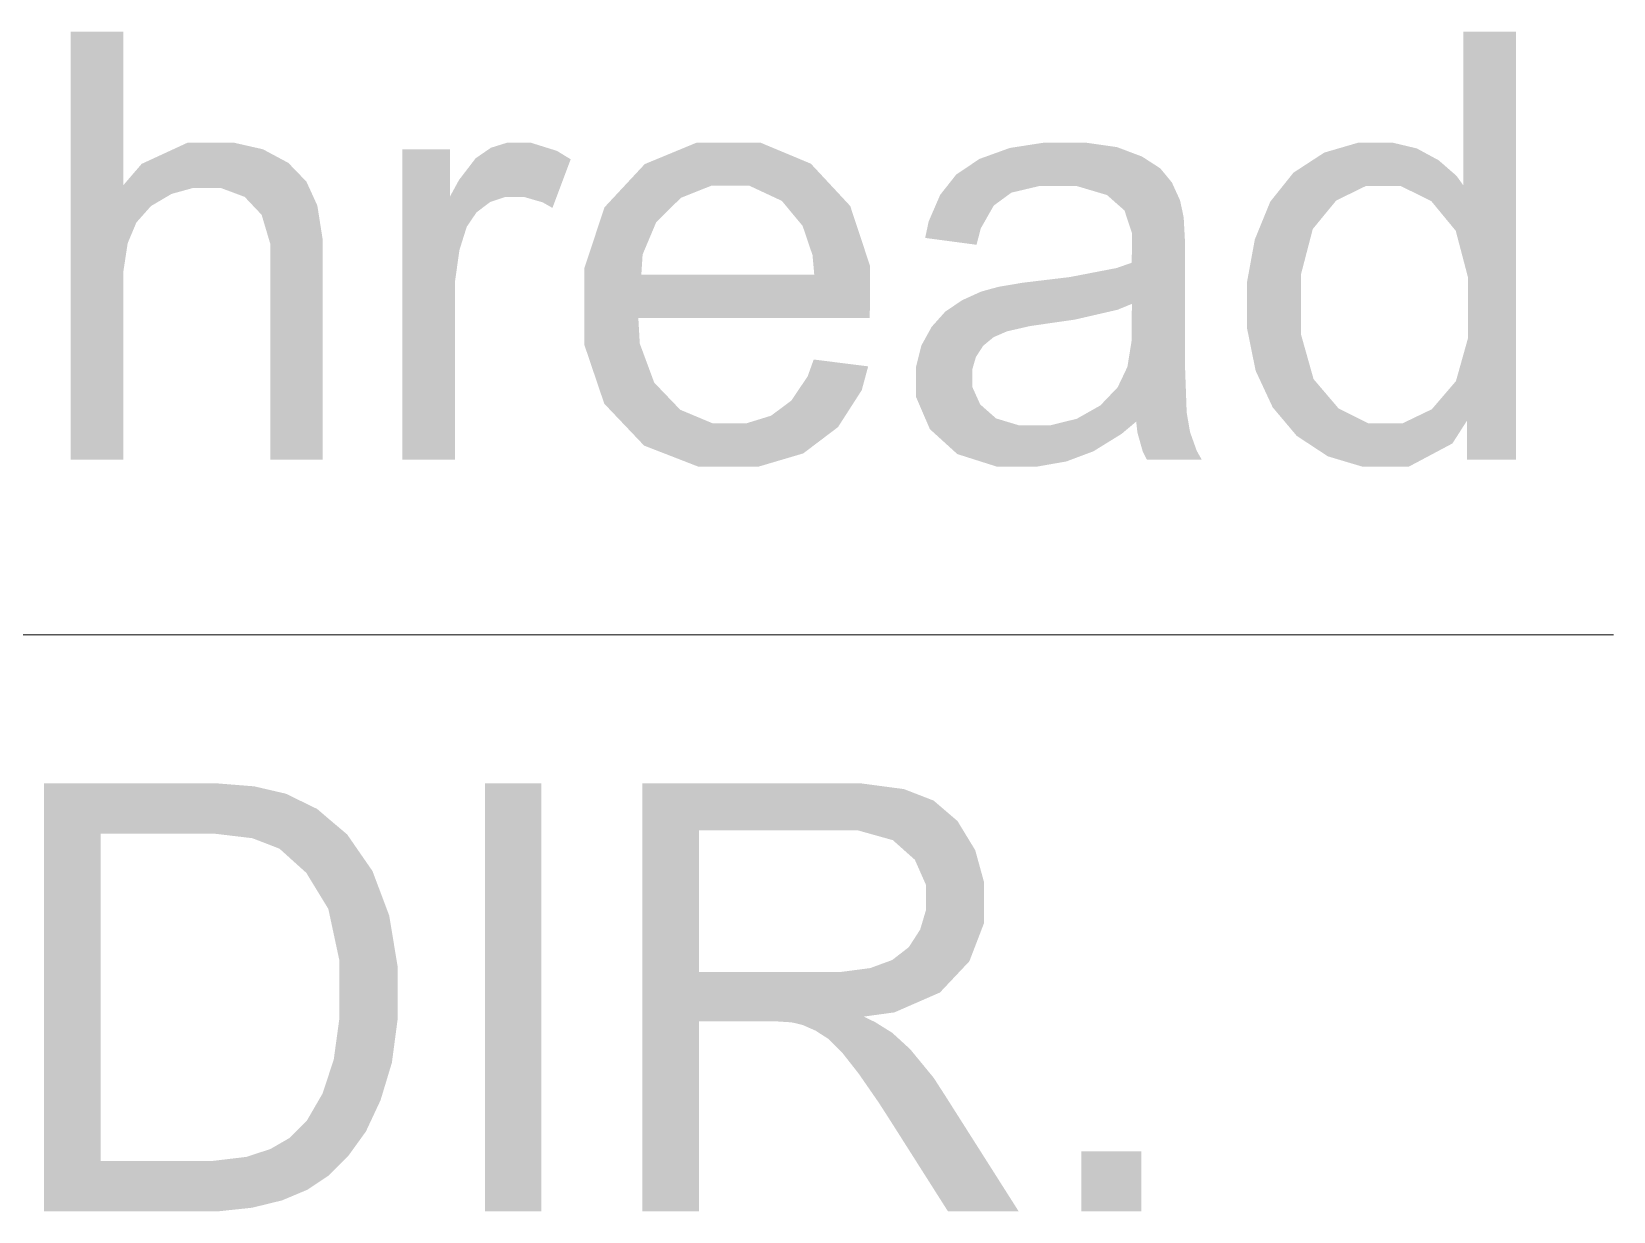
# Model space of a CAD drawing. Header units: millimetres. Extents: x 2 to 579, y 1 to 405.
# Drawn here: x 263.167 to 268.155, y 113.092 to 116.813 of the extents above; entities that cross this region are included whole.
import ezdxf

# ---------------------------------------------------------------- set-up
doc = ezdxf.new("R2010")
doc.units = ezdxf.units.MM
doc.linetypes.add('XKITLINE00', pattern=[0])
doc.layers.add('LinkedObject', color=7, linetype='Continuous', lineweight=0)

# ---------------------------------------------------------------- blocks, each defined once
blk = doc.blocks.new('*A4')
at = {"layer": 'LinkedObject'}
for points in [[(263.4562, 116.8128), (263.2902, 115.4628), (263.2902, 116.8128)], [(263.4562, 116.3283), (263.2902, 115.4628), (263.4562, 116.8128)], [(267.8478, 116.8128), (267.6817, 116.3282), (267.6817, 116.8128)], [(267.8478, 116.8128), (267.6966, 116.0375), (267.6817, 116.3282)], [(267.6966, 116.0375), (267.8478, 116.8128), (267.8478, 115.4628)], [(263.6601, 116.4631), (263.4562, 116.3283), (263.5141, 116.3957)], [(263.7482, 116.4631), (263.4562, 116.3283), (263.6601, 116.4631)], [(263.6772, 116.32), (263.4562, 116.3283), (263.7482, 116.4631)], [(263.6772, 116.32), (263.7482, 116.4631), (263.7139, 116.32)], [(263.7139, 116.32), (263.7482, 116.4631), (263.7629, 116.32)], [(263.7482, 116.4631), (263.8388, 116.2917), (263.7629, 116.32)], [(263.8024, 116.4631), (263.8388, 116.2917), (263.7482, 116.4631)], [(263.8966, 116.4417), (263.8388, 116.2917), (263.8024, 116.4631)], [(263.9365, 116.4203), (263.8388, 116.2917), (263.8966, 116.4417)], [(263.9365, 116.4203), (263.8656, 116.2634), (263.8388, 116.2917)], [(263.9765, 116.3989), (263.8656, 116.2634), (263.9365, 116.4203)], [(264.3364, 116.4415), (264.4863, 116.2926), (264.3364, 115.4628)], [(264.4863, 116.2926), (264.3364, 116.4415), (264.4863, 116.4415)], [(264.5913, 116.4299), (264.4863, 116.2926), (264.5672, 116.4133)], [(264.6615, 116.2917), (264.4863, 116.2926), (264.5913, 116.4299)], [(264.6154, 116.4465), (264.6885, 116.2917), (264.5913, 116.4299)], [(264.5913, 116.4299), (264.6885, 116.2917), (264.6615, 116.2917)], [(264.6684, 116.4631), (264.6885, 116.2917), (264.6154, 116.4465)], [(264.6973, 116.4631), (264.6885, 116.2917), (264.6684, 116.4631)], [(264.6973, 116.4631), (264.7187, 116.2917), (264.6885, 116.2917)], [(264.8238, 116.4366), (264.6973, 116.4631), (264.739, 116.4631)], [(264.867, 116.4101), (264.6973, 116.4631), (264.8238, 116.4366)], [(264.7791, 116.2742), (264.6973, 116.4631), (264.867, 116.4101)], [(264.7187, 116.2917), (264.6973, 116.4631), (264.7791, 116.2742)], [(265.2652, 116.4631), (265.0371, 116.3269), (265.1005, 116.395)], [(265.3663, 116.4631), (265.0371, 116.3269), (265.2652, 116.4631)], [(265.3104, 116.3268), (265.0371, 116.3269), (265.3663, 116.4631)], [(265.3104, 116.3268), (265.3663, 116.4631), (265.3675, 116.3268)], [(265.3663, 116.4631), (265.4305, 116.3268), (265.3675, 116.3268)], [(265.6243, 116.3963), (265.3663, 116.4631), (265.4643, 116.4631)], [(265.6864, 116.3296), (265.3663, 116.4631), (265.6243, 116.3963)], [(265.533, 116.2789), (265.3663, 116.4631), (265.6864, 116.3296)], [(265.4305, 116.3268), (265.3663, 116.4631), (265.533, 116.2789)], [(266.2039, 116.4286), (266.2568, 116.305), (266.156, 116.4113)], [(266.3627, 116.4631), (266.2039, 116.4286), (266.2518, 116.4459)], [(266.343, 116.3254), (266.2039, 116.4286), (266.3627, 116.4631)], [(266.2568, 116.305), (266.2039, 116.4286), (266.343, 116.3254)], [(266.343, 116.3254), (266.3627, 116.4631), (266.4014, 116.3254)], [(266.4014, 116.3254), (266.3627, 116.4631), (266.464, 116.3254)], [(266.4258, 116.4631), (266.464, 116.3254), (266.3627, 116.4631)], [(266.5901, 116.4484), (266.4258, 116.4631), (266.4884, 116.4631)], [(266.6293, 116.4336), (266.4258, 116.4631), (266.5901, 116.4484)], [(266.5582, 116.2974), (266.4258, 116.4631), (266.6293, 116.4336)], [(266.464, 116.3254), (266.4258, 116.4631), (266.5582, 116.2974)], [(266.5582, 116.2974), (266.6293, 116.4336), (266.5899, 116.2694)], [(266.5899, 116.2694), (266.6293, 116.4336), (266.6134, 116.2487)], [(266.6293, 116.4336), (266.6368, 116.1775), (266.6134, 116.2487)], [(266.7444, 116.3595), (266.6368, 116.1775), (266.6293, 116.4336)], [(266.7259, 116.3818), (266.6293, 116.4336), (266.6684, 116.4189)], [(266.7444, 116.3595), (266.6293, 116.4336), (266.7259, 116.3818)], [(267.2434, 116.4313), (267.3735, 116.3254), (267.1947, 116.3996)], [(267.3523, 116.4631), (267.3735, 116.3254), (267.2434, 116.4313)], [(267.4125, 116.4631), (267.3735, 116.3254), (267.3523, 116.4631)], [(267.3735, 116.3254), (267.4125, 116.4631), (267.4287, 116.3254)], [(267.4125, 116.4631), (267.4853, 116.3254), (267.4287, 116.3254)], [(267.4566, 116.4631), (267.4853, 116.3254), (267.4125, 116.4631)], [(267.5352, 116.4444), (267.4853, 116.3254), (267.4566, 116.4631)], [(267.5696, 116.4257), (267.4853, 116.3254), (267.5352, 116.4444)], [(267.5696, 116.4257), (267.5806, 116.2785), (267.4853, 116.3254)], [(267.6041, 116.407), (267.5806, 116.2785), (267.5696, 116.4257)], [(263.8656, 116.2634), (263.9765, 116.3989), (263.8924, 116.2351)], [(263.8924, 116.2351), (263.9765, 116.3989), (264.0509, 116.3019)], [(264.0509, 116.3019), (263.9765, 116.3989), (264.0336, 116.3397)], [(264.5672, 116.4133), (264.4863, 116.2926), (264.5147, 116.3447)], [(264.7791, 116.2742), (264.867, 116.4101), (264.8094, 116.2567)], [(266.156, 116.4113), (266.2568, 116.305), (266.0828, 116.3621)], [(267.146, 116.3678), (267.2441, 116.2353), (267.073, 116.2764)], [(267.2812, 116.2803), (267.146, 116.3678), (267.1947, 116.3996)], [(267.2441, 116.2353), (267.146, 116.3678), (267.2812, 116.2803)], [(267.1947, 116.3996), (267.3735, 116.3254), (267.2812, 116.2803)], [(267.6601, 116.3582), (267.5806, 116.2785), (267.6041, 116.407)], [(263.4562, 116.0553), (263.2902, 115.4628), (263.4562, 116.3283)], [(263.4562, 116.0553), (263.4562, 116.3283), (263.47, 116.1455)], [(263.47, 116.1455), (263.4562, 116.3283), (263.4837, 116.1782)], [(263.4837, 116.1782), (263.4562, 116.3283), (263.4975, 116.2109)], [(263.4975, 116.2109), (263.4562, 116.3283), (263.5435, 116.2627)], [(263.5435, 116.2627), (263.4562, 116.3283), (263.5759, 116.2818)], [(263.5759, 116.2818), (263.4562, 116.3283), (263.6082, 116.3009)], [(263.6082, 116.3009), (263.4562, 116.3283), (263.6772, 116.32)], [(265.0371, 116.3269), (264.9102, 116.0672), (264.9736, 116.2587)], [(265.1368, 116.2121), (264.9102, 116.0672), (265.0371, 116.3269)], [(265.0371, 116.3269), (265.1757, 116.2503), (265.1368, 116.2121)], [(265.1757, 116.2503), (265.0371, 116.3269), (265.2145, 116.2886)], [(265.2145, 116.2886), (265.0371, 116.3269), (265.3104, 116.3268)], [(265.533, 116.2789), (265.6864, 116.3296), (265.5726, 116.231)], [(265.6864, 116.3296), (265.5983, 116.2002), (265.5726, 116.231)], [(265.5983, 116.2002), (265.6864, 116.3296), (265.6296, 116.1077)], [(265.6296, 116.1077), (265.6864, 116.3296), (265.8106, 116.0749)], [(265.8106, 116.0749), (265.6864, 116.3296), (265.7485, 116.2628)], [(266.0575, 116.3301), (265.9848, 116.1621), (266.0322, 116.2981)], [(266.2012, 116.2643), (265.9848, 116.1621), (266.0575, 116.3301)], [(266.0828, 116.3621), (266.2568, 116.305), (266.0575, 116.3301)], [(266.2012, 116.2643), (266.0575, 116.3301), (266.229, 116.2847)], [(266.229, 116.2847), (266.0575, 116.3301), (266.2568, 116.305)], [(266.7628, 116.3371), (266.6368, 116.1775), (266.7444, 116.3595)], [(266.7885, 116.2807), (266.6368, 116.1775), (266.7628, 116.3371)], [(267.6817, 116.3282), (267.5806, 116.2785), (267.6601, 116.3582)], [(267.5806, 116.2785), (267.6817, 116.3282), (267.6192, 116.2316)], [(267.6192, 116.2316), (267.6817, 116.3282), (267.6579, 116.1847)], [(267.6817, 116.3282), (267.6966, 116.0375), (267.6579, 116.1847)], [(264.0509, 116.3019), (263.9193, 116.1446), (263.8924, 116.2351)], [(264.0681, 116.2641), (263.9193, 116.1446), (264.0509, 116.3019)], [(264.3364, 115.4628), (264.4863, 116.2926), (264.5025, 115.4628)], [(264.4863, 116.2926), (264.5025, 115.9748), (264.5025, 115.4628)], [(264.5025, 115.9748), (264.4863, 116.2926), (264.5025, 116.0273)], [(264.5025, 116.0273), (264.4863, 116.2926), (264.5162, 116.124)], [(264.5162, 116.124), (264.4863, 116.2926), (264.53, 116.1682)], [(264.53, 116.1682), (264.4863, 116.2926), (264.5392, 116.1973)], [(264.5392, 116.1973), (264.4863, 116.2926), (264.5699, 116.2426)], [(264.5699, 116.2426), (264.4863, 116.2926), (264.5914, 116.259)], [(264.5914, 116.259), (264.4863, 116.2926), (264.6129, 116.2753)], [(264.6129, 116.2753), (264.4863, 116.2926), (264.6615, 116.2917)], [(266.0322, 116.2981), (265.9848, 116.1621), (265.9958, 116.2141)], [(266.7959, 116.2466), (266.6368, 116.1775), (266.7885, 116.2807)], [(267.073, 116.2764), (267.2441, 116.2353), (267.0486, 116.2168)], [(264.0853, 116.1545), (263.9193, 116.1446), (264.0681, 116.2641)], [(266.1601, 116.1922), (265.9848, 116.1621), (266.2012, 116.2643)], [(266.6363, 116.1008), (266.8001, 116.2255), (266.6359, 116.0838)], [(266.6359, 116.0838), (266.8001, 116.2255), (266.6368, 115.9542)], [(266.6368, 116.1224), (266.8001, 116.2255), (266.6363, 116.1008)], [(266.6368, 116.1775), (266.7959, 116.2466), (266.8001, 116.2255)], [(266.6368, 116.1775), (266.8001, 116.2255), (266.6368, 116.1269)], [(266.6368, 116.1269), (266.8001, 116.2255), (266.6368, 116.1224)], [(266.8042, 116.149), (266.6368, 115.9542), (266.8001, 116.2255)], [(267.0486, 116.2168), (267.2441, 116.2353), (267.2071, 116.1902)], [(265.0938, 116.1099), (264.9102, 116.0672), (265.1368, 116.2121)], [(265.9848, 116.1621), (266.1601, 116.1922), (266.1468, 116.1405)], [(267.0486, 116.2168), (267, 115.9512), (267.0243, 116.1572)], [(267.2071, 116.1902), (267, 115.9512), (267.0486, 116.2168)], [(267.1701, 116.0481), (267, 115.9512), (267.2071, 116.1902)], [(264.0853, 116.0827), (263.9193, 116.1446), (264.0853, 116.1545)], [(263.9193, 116.1446), (264.0853, 116.0827), (263.9193, 116.0825)], [(266.8042, 116.0938), (266.6368, 115.9542), (266.8042, 116.149)], [(267.0243, 116.1572), (267, 115.9512), (267, 116.0244)], [(263.9193, 115.4628), (264.0853, 116.0827), (264.0853, 115.4628)], [(263.9193, 116.0825), (264.0853, 116.0827), (263.9193, 115.4628)], [(264.9102, 116.0672), (265.0938, 116.1099), (265.0897, 116.046)], [(265.6296, 116.1077), (265.8106, 116.0749), (265.6351, 116.046)], [(265.8106, 115.9538), (265.6351, 116.046), (265.8106, 116.0749)], [(266.6359, 116.0838), (266.6368, 115.9542), (266.5885, 116.0672)], [(266.8042, 116.0938), (266.6359, 115.8933), (266.6368, 115.9542)], [(266.8042, 115.8728), (266.6359, 115.8933), (266.8042, 116.0938)], [(263.4562, 115.9977), (263.2902, 115.4628), (263.4562, 116.0553)], [(265.0897, 116.046), (264.9102, 115.9438), (264.9102, 116.0672)], [(265.0897, 116.046), (265.8106, 115.9538), (264.9102, 115.9438)], [(265.6351, 116.046), (265.8106, 115.9538), (265.0897, 116.046)], [(266.2915, 116.0207), (266.3151, 115.8841), (266.218, 116.0083)], [(266.3407, 116.0267), (266.3661, 115.8915), (266.2915, 116.0207)], [(266.2915, 116.0207), (266.3661, 115.8915), (266.3151, 115.8841)], [(266.4409, 116.0387), (266.4564, 115.9044), (266.3407, 116.0267)], [(266.3407, 116.0267), (266.4564, 115.9044), (266.3661, 115.8915)], [(266.5885, 116.0672), (266.6368, 115.9542), (266.4409, 116.0387)], [(266.4409, 116.0387), (266.6368, 115.9542), (266.4564, 115.9044)], [(267, 115.9512), (267.1701, 116.0481), (267.1701, 115.951)], [(267.6966, 116.0375), (267.8478, 115.4628), (267.6966, 115.9372)], [(263.2902, 115.4628), (263.4562, 115.9977), (263.4562, 115.4628)], [(266.1605, 115.9926), (266.2005, 115.8491), (266.101, 115.9655)], [(266.1936, 116.0018), (266.2005, 115.8491), (266.1605, 115.9926)], [(266.218, 116.0083), (266.2428, 115.8675), (266.1936, 116.0018)], [(266.2005, 115.8491), (266.1936, 116.0018), (266.2216, 115.8583)], [(266.2216, 115.8583), (266.1936, 116.0018), (266.2428, 115.8675)], [(266.218, 116.0083), (266.3151, 115.8841), (266.2428, 115.8675)], [(265.8106, 115.9465), (264.9102, 115.9438), (265.8106, 115.9538)], [(265.8101, 115.9243), (264.9102, 115.9438), (265.8106, 115.9465)], [(264.9102, 115.9438), (265.0357, 115.5733), (264.9102, 115.8246)], [(265.0848, 115.8291), (265.0357, 115.5733), (264.9102, 115.9438)], [(265.0848, 115.8291), (264.9102, 115.9438), (265.0803, 115.9096)], [(265.8097, 115.9096), (264.9102, 115.9438), (265.8101, 115.9243)], [(265.0803, 115.9096), (264.9102, 115.9438), (265.8097, 115.9096)], [(266.0481, 115.9296), (266.1563, 115.8044), (266.0054, 115.8819)], [(266.1678, 115.8221), (266.0481, 115.9296), (266.0745, 115.9475)], [(266.1563, 115.8044), (266.0481, 115.9296), (266.1678, 115.8221)], [(266.101, 115.9655), (266.2005, 115.8491), (266.0745, 115.9475)], [(266.0745, 115.9475), (266.2005, 115.8491), (266.1678, 115.8221)], [(266.4564, 115.9044), (266.6368, 115.9542), (266.5917, 115.9357)], [(267, 115.9512), (267.1701, 115.8572), (267, 115.8762)], [(267.1701, 115.8572), (267, 115.9512), (267.1701, 115.951)], [(267.6966, 115.9372), (267.8478, 115.4628), (267.6966, 115.8461)], [(266.0054, 115.8819), (266.1563, 115.8044), (265.989, 115.8522)], [(266.6226, 115.7556), (266.8042, 115.8728), (266.8042, 115.7573)], [(266.6359, 115.8385), (266.8042, 115.8728), (266.6226, 115.7556)], [(266.8042, 115.8728), (266.6359, 115.8385), (266.6359, 115.8933)], [(267, 115.8762), (267.1701, 115.8572), (267.0269, 115.7434)], [(264.9102, 115.8246), (265.0357, 115.5733), (264.9729, 115.6393)], [(265.1304, 115.7058), (265.0357, 115.5733), (265.0848, 115.8291)], [(265.989, 115.8522), (265.9564, 115.721), (265.9727, 115.8225)], [(266.1448, 115.7867), (265.9564, 115.721), (265.989, 115.8522)], [(265.9727, 115.8225), (265.9564, 115.721), (265.9564, 115.7569)], [(265.989, 115.8522), (266.1563, 115.8044), (266.1448, 115.7867)], [(267.0269, 115.7434), (267.1701, 115.8572), (267.0538, 115.6856)], [(267.0538, 115.6856), (267.1701, 115.8572), (267.2096, 115.7169)], [(267.6966, 115.8461), (267.8478, 115.4628), (267.6586, 115.7107)], [(265.8051, 115.7571), (265.6144, 115.7261), (265.6333, 115.7787)], [(266.1333, 115.7473), (265.9564, 115.721), (266.1448, 115.7867)], [(265.5633, 115.6495), (265.8051, 115.7571), (265.7099, 115.5655)], [(265.6144, 115.7261), (265.8051, 115.7571), (265.5633, 115.6495)], [(265.7099, 115.5655), (265.8051, 115.7571), (265.7848, 115.682)], [(265.9564, 115.721), (266.1333, 115.7473), (266.1333, 115.7256)], [(266.1333, 115.6924), (265.9564, 115.721), (266.1333, 115.7256)], [(265.9564, 115.721), (266.1333, 115.6924), (265.9564, 115.6598)], [(266.5371, 115.6337), (266.8042, 115.7573), (266.8095, 115.6111)], [(266.5918, 115.691), (266.8042, 115.7573), (266.5371, 115.6337)], [(266.6092, 115.7274), (266.8042, 115.7573), (266.5918, 115.691)], [(266.8042, 115.7573), (266.6092, 115.7274), (266.6226, 115.7556)], [(265.0357, 115.5733), (265.1304, 115.7058), (265.0985, 115.5072)], [(265.1713, 115.6631), (265.0985, 115.5072), (265.1304, 115.7058)], [(265.9564, 115.6598), (266.1333, 115.6924), (265.9996, 115.5592)], [(265.9996, 115.5592), (266.1333, 115.6924), (266.0428, 115.5199)], [(266.0428, 115.5199), (266.1333, 115.6924), (266.1583, 115.6371)], [(267.2096, 115.7169), (267.1566, 115.5378), (267.0538, 115.6856)], [(267.0538, 115.6856), (267.1566, 115.5378), (267.0807, 115.6278)], [(267.2492, 115.6704), (267.1566, 115.5378), (267.2096, 115.7169)], [(267.1566, 115.5378), (267.2492, 115.6704), (267.2056, 115.5056)], [(267.2056, 115.5056), (267.2492, 115.6704), (267.2888, 115.624)], [(267.6586, 115.7107), (267.6939, 115.5867), (267.6206, 115.6663)], [(267.6586, 115.7107), (267.8478, 115.4628), (267.6939, 115.5867)], [(265.2123, 115.6203), (265.0985, 115.5072), (265.1713, 115.6631)], [(265.2123, 115.6203), (265.3755, 115.4412), (265.0985, 115.5072)], [(265.3144, 115.5775), (265.3755, 115.4412), (265.2123, 115.6203)], [(265.5311, 115.6255), (265.7099, 115.5655), (265.4989, 115.6015)], [(265.5633, 115.6495), (265.7099, 115.5655), (265.5311, 115.6255)], [(266.1583, 115.6371), (266.0861, 115.4805), (266.0428, 115.5199)], [(266.1833, 115.615), (266.0861, 115.4805), (266.1583, 115.6371)], [(266.5371, 115.6337), (266.8095, 115.6111), (266.4999, 115.6127)], [(267.2888, 115.624), (267.4205, 115.4412), (267.2056, 115.5056)], [(267.3822, 115.5775), (267.4205, 115.4412), (267.2888, 115.624)], [(267.5826, 115.6219), (267.6939, 115.5867), (267.4904, 115.5775)], [(267.6939, 115.5867), (267.5826, 115.6219), (267.6206, 115.6663)], [(265.3756, 115.5775), (265.3755, 115.4412), (265.3144, 115.5775)], [(265.4212, 115.5775), (265.6551, 115.524), (265.3755, 115.4412)], [(265.4212, 115.5775), (265.3755, 115.4412), (265.3756, 115.5775)], [(265.4989, 115.6015), (265.6551, 115.524), (265.4212, 115.5775)], [(265.6551, 115.524), (265.4989, 115.6015), (265.7099, 115.5655)], [(266.2084, 115.5929), (266.0861, 115.4805), (266.1833, 115.615)], [(266.0861, 115.4805), (266.2084, 115.5929), (266.2097, 115.4412)], [(266.2902, 115.4412), (266.2084, 115.5929), (266.2816, 115.5708)], [(266.2097, 115.4412), (266.2084, 115.5929), (266.2902, 115.4412)], [(266.2816, 115.5708), (266.3389, 115.4412), (266.2902, 115.4412)], [(266.3299, 115.5708), (266.3389, 115.4412), (266.2816, 115.5708)], [(266.3777, 115.5708), (266.3389, 115.4412), (266.3299, 115.5708)], [(266.3389, 115.4412), (266.3777, 115.5708), (266.4302, 115.4572)], [(266.4727, 115.4732), (266.3777, 115.5708), (266.4627, 115.5917)], [(266.4302, 115.4572), (266.3777, 115.5708), (266.4727, 115.4732)], [(266.6503, 115.5829), (266.4627, 115.5917), (266.4999, 115.6127)], [(266.604, 115.544), (266.4627, 115.5917), (266.6503, 115.5829)], [(266.5153, 115.4892), (266.4627, 115.5917), (266.604, 115.544)], [(266.4727, 115.4732), (266.4627, 115.5917), (266.5153, 115.4892)], [(266.8095, 115.6111), (266.6503, 115.5829), (266.4999, 115.6127)], [(266.6503, 115.5829), (266.8095, 115.6111), (266.6541, 115.5485)], [(266.6541, 115.5485), (266.8095, 115.6111), (266.8148, 115.5804)], [(266.8148, 115.5804), (266.6709, 115.4884), (266.6541, 115.5485)], [(266.8201, 115.5497), (266.6709, 115.4884), (266.8148, 115.5804)], [(267.4205, 115.4412), (267.3822, 115.5775), (267.4361, 115.5775)], [(267.4205, 115.4412), (267.6939, 115.5867), (267.5107, 115.4412)], [(267.4904, 115.5775), (267.6939, 115.5867), (267.4205, 115.4412)], [(267.4904, 115.5775), (267.4205, 115.4412), (267.4361, 115.5775)], [(267.5107, 115.4412), (267.6939, 115.5867), (267.6474, 115.5139)], [(267.6939, 115.5867), (267.8478, 115.4628), (267.6939, 115.4628)], [(265.3755, 115.4412), (265.6551, 115.524), (265.4606, 115.4412)], [(265.4606, 115.4412), (265.6551, 115.524), (265.6004, 115.4826)], [(266.8201, 115.5497), (266.6841, 115.4628), (266.6709, 115.4884)], [(266.8411, 115.4909), (266.6841, 115.4628), (266.8201, 115.5497)], [(265.0985, 115.5072), (265.3755, 115.4412), (265.2684, 115.4412)], [(266.6841, 115.4628), (266.8411, 115.4909), (266.8569, 115.4628)], [(267.2056, 115.5056), (267.4205, 115.4412), (267.2546, 115.4734)], [(267.2546, 115.4734), (267.4205, 115.4412), (267.3621, 115.4412)], [(263.2061, 114.4421), (263.3843, 114.2828), (263.2061, 113.0921)], [(263.6679, 114.2828), (263.2061, 114.4421), (263.6707, 114.4421)], [(263.3843, 114.2828), (263.2061, 114.4421), (263.6679, 114.2828)], [(263.6707, 114.4421), (263.7476, 114.2828), (263.6679, 114.2828)], [(263.7494, 114.4421), (263.7476, 114.2828), (263.6707, 114.4421)], [(263.7494, 114.4421), (263.8631, 114.269), (263.7476, 114.2828)], [(263.8694, 114.4325), (263.8631, 114.269), (263.7494, 114.4421)], [(263.9108, 114.4228), (263.8631, 114.269), (263.8694, 114.4325)], [(263.9108, 114.4228), (263.8991, 114.2552), (263.8631, 114.269)], [(263.8991, 114.2552), (263.9108, 114.4228), (263.9488, 114.2359)], [(264.0677, 114.3611), (263.9108, 114.4228), (263.9688, 114.4094)], [(264.1086, 114.3261), (263.9108, 114.4228), (264.0677, 114.3611)], [(264.0333, 114.1597), (263.9108, 114.4228), (264.1086, 114.3261)], [(263.9488, 114.2359), (263.9108, 114.4228), (264.0333, 114.1597)], [(264.7748, 114.4421), (264.5966, 113.0921), (264.5966, 114.4421)], [(264.7748, 113.0921), (264.5966, 113.0921), (264.7748, 114.4421)], [(265.2716, 113.8468), (265.0934, 113.0921), (265.0934, 114.4421)], [(265.0934, 114.4421), (265.2716, 114.2936), (265.2716, 113.8468)], [(265.6981, 114.2936), (265.0934, 114.4421), (265.6908, 114.4421)], [(265.2716, 114.2936), (265.0934, 114.4421), (265.6981, 114.2936)], [(265.6908, 114.4421), (265.7731, 114.2936), (265.6981, 114.2936)], [(265.9179, 114.4239), (265.6908, 114.4421), (265.7809, 114.4421)], [(265.9647, 114.4058), (265.6908, 114.4421), (265.9179, 114.4239)], [(265.8829, 114.2628), (265.6908, 114.4421), (265.9647, 114.4058)], [(265.7731, 114.2936), (265.6908, 114.4421), (265.8829, 114.2628)], [(265.9647, 114.4058), (265.9176, 114.2319), (265.8829, 114.2628)], [(266.0116, 114.3876), (265.9176, 114.2319), (265.9647, 114.4058)], [(265.9176, 114.2319), (266.0116, 114.3876), (265.9523, 114.201)], [(265.9523, 114.201), (266.0116, 114.3876), (266.1146, 114.2773)], [(266.1146, 114.2773), (266.0116, 114.3876), (266.0866, 114.3233)], [(264.1086, 114.3261), (264.068, 114.1028), (264.0333, 114.1597)], [(264.162, 114.281), (264.068, 114.1028), (264.1086, 114.3261)], [(263.2061, 113.0921), (263.3843, 114.2828), (263.3843, 113.2514)], [(264.2418, 114.1656), (264.068, 114.1028), (264.162, 114.281)], [(266.1146, 114.2773), (265.9871, 114.1223), (265.9523, 114.201)], [(266.1426, 114.2313), (265.9871, 114.1223), (266.1146, 114.2773)], [(266.1707, 114.1295), (265.9871, 114.1223), (266.1426, 114.2313)], [(264.068, 114.1028), (264.2418, 114.1656), (264.1028, 114.0459)], [(264.1028, 114.0459), (264.2418, 114.1656), (264.2683, 114.0954)], [(266.1707, 114.0738), (265.9871, 114.1223), (266.1707, 114.1295)], [(265.9871, 114.1223), (266.1707, 114.0738), (265.9871, 114.0744)], [(264.2683, 114.0954), (264.1376, 113.8832), (264.1028, 114.0459)], [(264.2947, 114.0252), (264.1376, 113.8832), (264.2683, 114.0954)], [(265.9691, 113.9811), (266.1707, 114.0738), (266.0778, 113.8316)], [(265.9871, 114.0416), (266.1707, 114.0738), (265.9691, 113.9811)], [(266.1707, 114.0738), (265.9871, 114.0416), (265.9871, 114.0744)], [(266.0778, 113.8316), (266.1707, 114.0738), (266.1242, 113.8809)], [(266.1242, 113.8809), (266.1707, 114.0738), (266.1707, 114.002)], [(264.3212, 113.8647), (264.1376, 113.8832), (264.2947, 114.0252)], [(265.9691, 113.9811), (266.0778, 113.8316), (265.9512, 113.9532)], [(266.0778, 113.8316), (265.8808, 113.8848), (265.9332, 113.9253)], [(265.9512, 113.9532), (266.0778, 113.8316), (265.9332, 113.9253)], [(264.3212, 113.7745), (264.1376, 113.8832), (264.3212, 113.8647)], [(264.1376, 113.8832), (264.3212, 113.7745), (264.1376, 113.7773)], [(265.8808, 113.8848), (266.0778, 113.8316), (265.8462, 113.8721)], [(265.2716, 113.8468), (265.2716, 113.6915), (265.0934, 113.0921)], [(265.4784, 113.6915), (265.2716, 113.8468), (265.6549, 113.8468)], [(265.2716, 113.6915), (265.2716, 113.8468), (265.4784, 113.6915)], [(265.4784, 113.6915), (265.6549, 113.8468), (265.5129, 113.6915)], [(265.5129, 113.6915), (265.6549, 113.8468), (265.5625, 113.6883)], [(265.5625, 113.6883), (265.6549, 113.8468), (265.5777, 113.6851)], [(265.5777, 113.6851), (265.6549, 113.8468), (265.5984, 113.68)], [(265.5984, 113.68), (265.6549, 113.8468), (265.6391, 113.6621)], [(265.6391, 113.6621), (265.6549, 113.8468), (265.7161, 113.8468)], [(265.6391, 113.6621), (265.7161, 113.8468), (265.6591, 113.6492)], [(265.7161, 113.8468), (265.791, 113.7064), (265.6591, 113.6492)], [(265.8117, 113.8594), (265.791, 113.7064), (265.7161, 113.8468)], [(265.791, 113.7064), (265.8117, 113.8594), (265.888, 113.7197)], [(265.8462, 113.8721), (266.0778, 113.8316), (265.8117, 113.8594)], [(266.0314, 113.7824), (265.8117, 113.8594), (266.0778, 113.8316)], [(265.888, 113.7197), (265.8117, 113.8594), (266.0314, 113.7824)], [(264.3212, 113.7745), (264.1376, 113.7008), (264.1376, 113.7773)], [(264.3212, 113.6976), (264.1376, 113.7008), (264.3212, 113.7745)], [(264.1376, 113.7008), (264.3212, 113.6976), (264.1198, 113.5707)], [(264.1198, 113.5707), (264.3212, 113.6976), (264.2853, 113.5019)], [(264.2853, 113.5019), (264.3212, 113.6976), (264.3032, 113.5613)], [(265.0934, 113.0921), (265.2716, 113.6915), (265.2716, 113.0921)], [(265.6591, 113.6492), (265.791, 113.7064), (265.6791, 113.6364)], [(265.791, 113.7064), (265.7243, 113.5913), (265.6791, 113.6364)], [(265.8264, 113.6893), (265.7243, 113.5913), (265.791, 113.7064)], [(265.7243, 113.5913), (265.8264, 113.6893), (265.7496, 113.559)], [(265.7496, 113.559), (265.8264, 113.6893), (265.7749, 113.5268)], [(265.7749, 113.5268), (265.8264, 113.6893), (265.8986, 113.6392)], [(265.8986, 113.6392), (265.8264, 113.6893), (265.8802, 113.6558)], [(265.8986, 113.6392), (265.8393, 113.4338), (265.7749, 113.5268)], [(265.9377, 113.6033), (265.8393, 113.4338), (265.8986, 113.6392)], [(266.0115, 113.5135), (265.8393, 113.4338), (265.9377, 113.6033)], [(264.2853, 113.5019), (264.1021, 113.5171), (264.1198, 113.5707)], [(264.0349, 113.3781), (264.2853, 113.5019), (264.1933, 113.3053)], [(264.0844, 113.4635), (264.2853, 113.5019), (264.0349, 113.3781)], [(264.1021, 113.5171), (264.2853, 113.5019), (264.0844, 113.4635)], [(264.1933, 113.3053), (264.2853, 113.5019), (264.2213, 113.3442)], [(264.2213, 113.3442), (264.2853, 113.5019), (264.2673, 113.4425)], [(265.8393, 113.4338), (266.0115, 113.5135), (265.8783, 113.373)], [(265.8783, 113.373), (266.0115, 113.5135), (266.0463, 113.4596)], [(265.8783, 113.373), (266.0463, 113.4596), (266.0567, 113.0921)], [(266.0567, 113.0921), (266.0463, 113.4596), (266.2797, 113.0921)], [(264.1933, 113.3053), (264.0031, 113.3463), (264.0349, 113.3781)], [(264.0031, 113.3463), (264.1038, 113.2052), (263.9806, 113.3237)], [(264.1652, 113.2664), (264.0031, 113.3463), (264.1933, 113.3053)], [(264.1038, 113.2052), (264.0031, 113.3463), (264.1652, 113.2664)], [(263.882, 113.2763), (263.9095, 113.1152), (263.844, 113.2639)], [(263.92, 113.2887), (263.9095, 113.1152), (263.882, 113.2763)], [(263.9095, 113.1152), (263.92, 113.2887), (263.9566, 113.1267)], [(264.0705, 113.1828), (263.92, 113.2887), (263.9806, 113.3237)], [(264.0371, 113.1605), (263.92, 113.2887), (264.0705, 113.1828)], [(263.9566, 113.1267), (263.92, 113.2887), (264.0371, 113.1605)], [(263.9806, 113.3237), (264.1038, 113.2052), (264.0705, 113.1828)], [(266.6661, 113.2811), (266.4771, 113.0921), (266.4771, 113.2811)], [(266.6661, 113.0921), (266.4771, 113.0921), (266.6661, 113.2811)], [(263.3843, 113.2514), (263.6928, 113.0921), (263.2061, 113.0921)], [(263.6725, 113.2514), (263.6928, 113.0921), (263.3843, 113.2514)], [(263.6725, 113.2514), (263.754, 113.0921), (263.6928, 113.0921)], [(263.7393, 113.2514), (263.754, 113.0921), (263.6725, 113.2514)], [(263.9095, 113.1152), (263.7393, 113.2514), (263.844, 113.2639)], [(263.8623, 113.1036), (263.7393, 113.2514), (263.9095, 113.1152)], [(263.754, 113.0921), (263.7393, 113.2514), (263.8623, 113.1036)]]:
    blk.add_hatch(color=7, dxfattribs=at).paths.add_polyline_path(points, flags=17)
at = {"layer": 'LinkedObject', "color": 6, "linetype": 'XKITLINE00', "lineweight": 0}
blk.add_line((268.155, 114.9104), (255.7434, 114.9104), dxfattribs=at)

msp = doc.modelspace()

# ---------------------------------------------------------------- block references
at = {"lineweight": 0}
msp.add_blockref('*A4', (0, 0), dxfattribs=at)

doc.saveas('drawing.dxf')
